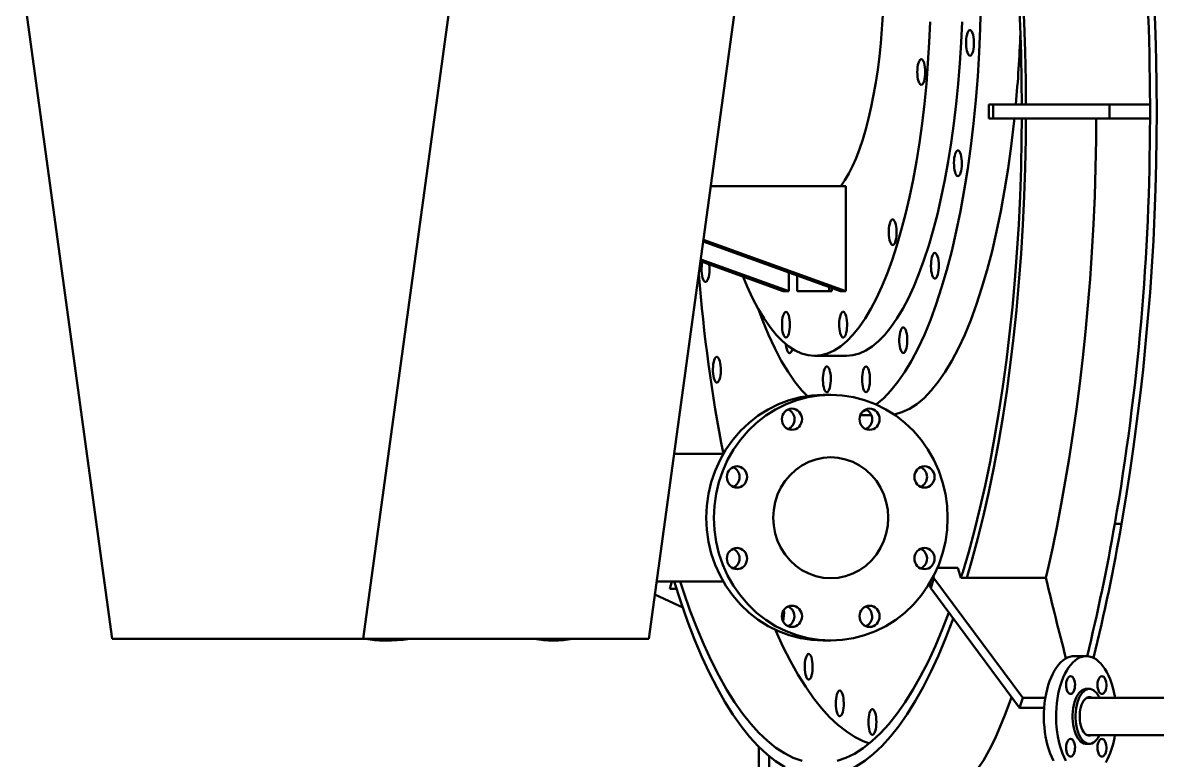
# Model space of a CAD drawing. Header units: inches. Extents: x 0 to 1408, y 0 to 1088.
# Drawn here: x 795.55 to 835.54, y 248.42 to 274.43 of the extents above; entities that cross this region are included whole.
import ezdxf

# ---------------------------------------------------------------- set-up
doc = ezdxf.new("R2010")
doc.units = ezdxf.units.IN
doc.header["$LTSCALE"] = 32
doc.header["$MEASUREMENT"] = 0
doc.linetypes.add('CENTER2', pattern=[1.125, 0.75, -0.125, 0.125, -0.125])
doc.layers.add('AM_0', color=7, linetype='Continuous', lineweight=50)
doc.layers.add('AM_6', color=140, linetype='Continuous', lineweight=35)

# ---------------------------------------------------------------- blocks, each defined once
blk = doc.blocks.new('A$C9d734190')
at = {"layer": 'AM_0'}
for p, q in [((-153.139, 46.304), (-149.987, 23.233)), ((-141.142, 23.233), (-137.99, 46.304)), ((-131.07, 23.233), (-127.907, 46.383)), ((-119.09, 41.579), (-119.09, 42.079)), ((-118.935, 42.079), (-119.09, 42.079)), ((-118.935, 41.579), (-118.935, 42.079)), ((-114.837, 42.079), (-118.935, 42.079)), ((-114.837, 41.579), (-114.837, 42.079)), ((-113.41, 42.079), (-114.837, 42.079)), ((-113.41, 41.829), (-113.41, 42.079)), ((-113.41, 41.579), (-113.41, 41.829)), ((-118.935, 41.579), (-119.09, 41.579)), ((-114.837, 41.579), (-118.935, 41.579)), ((-113.41, 41.579), (-114.837, 41.579)), ((-128.888, 39.198), (-124.126, 39.198)), ((-124.126, 35.497), (-124.126, 39.198)), ((-129.156, 37.241), (-124.32, 35.497)), ((-124.126, 35.497), (-129.147, 37.308)), ((-126.34, 35.497), (-129.251, 36.547)), ((-129.241, 36.614), (-126.145, 35.497)), ((-126.145, 35.497), (-126.145, 36.155)), ((-125.841, 36.046), (-125.841, 35.497)), ((-124.718, 35.497), (-124.718, 35.64)), ((-124.624, 35.497), (-124.624, 35.607)), ((-126.34, 35.497), (-126.145, 35.497)), ((-125.841, 35.497), (-124.624, 35.497)), ((-124.32, 35.497), (-124.126, 35.497)), ((-125.233, 33.214), (-124.109, 33.214)), ((-124.663, 31.836), (-124.93, 31.836)), ((-123.552, 31.236), (-123.395, 31.307)), ((-123.62, 31.127), (-123.236, 31.127)), ((-128.444, 29.755), (-130.179, 29.755)), ((-114.652, 27.291), (-114.415, 27.291)), ((-120.908, 25.736), (-120.182, 25.736)), ((-120.182, 25.736), (-120.073, 25.382)), ((-130.8, 25.255), (-130.685, 25.255)), ((-130.685, 25.255), (-130.793, 25.262)), ((-130.685, 25.255), (-128.444, 25.255)), ((-130.258, 25.255), (-130.336, 25.004)), ((-121.133, 25.027), (-121.184, 25.193)), ((-121.133, 25.027), (-121.024, 25.38)), ((-121.024, 25.38), (-121.043, 25.442)), ((-117.896, 21.151), (-121.024, 25.38)), ((-120.073, 25.382), (-117.082, 25.388)), ((-129.88, 24.34), (-130.856, 24.801)), ((-130.336, 25.004), (-130.1, 25.004)), ((-118.005, 20.797), (-121.133, 25.027)), ((-149.987, 23.233), (-141.142, 23.233)), ((-131.07, 23.233), (-141.142, 23.233)), ((-140.406, 23.174), (-140.138, 23.174)), ((-124.93, 23.174), (-124.663, 23.174)), ((-115.657, 22.625), (-116.09, 22.625)), ((-115.549, 21.469), (-115.657, 21.469)), ((-118.005, 20.797), (-117.896, 21.151)), ((-117.142, 20.797), (-118.005, 20.797)), ((-117.102, 21.151), (-117.896, 21.151)), ((-108.223, 21.157), (-115.636, 21.157)), ((-115.636, 19.842), (-108.223, 19.842)), ((-115.206, 19.815), (-115.193, 19.842)), ((-127.2, 4.5), (-127.2, 19.431)), ((-115.657, 19.531), (-115.549, 19.531)), ((-126.835, 4.5), (-126.835, 19.1))]:
    blk.add_line(p, q, dxfattribs=at)
at = {"layer": 'AM_0', "flags": 128}
for points in [[(-120.05, 58.275), (-120.013, 58.161), (-119.797, 57.429), (-119.59, 56.667), (-119.395, 55.877), (-119.21, 55.059), (-119.036, 54.216), (-118.877, 53.365), (-118.73, 52.492), (-118.594, 51.599), (-118.47, 50.689), (-118.357, 49.745), (-118.256, 48.785), (-118.169, 47.813), (-118.095, 46.829), (-118.034, 45.835), (-117.988, 44.851), (-117.955, 43.862), (-117.935, 42.87), (-117.93, 42.079)], [(-117.784, 42.079), (-117.789, 42.908), (-117.81, 43.94), (-117.845, 44.967), (-117.894, 45.989), (-117.957, 47.002), (-118.032, 47.988), (-118.12, 48.962), (-118.221, 49.923), (-118.335, 50.87), (-118.464, 51.816), (-118.605, 52.742), (-118.759, 53.648), (-118.925, 54.531), (-119.103, 55.39), (-119.289, 56.208), (-119.486, 56.999), (-119.693, 57.762), (-119.849, 58.291)], [(-123.073, 31.499), (-123.054, 31.512), (-122.796, 31.727), (-122.542, 31.989), (-122.294, 32.296), (-122.051, 32.648), (-121.814, 33.043), (-121.585, 33.48), (-121.364, 33.959), (-121.151, 34.477), (-120.948, 35.032), (-120.754, 35.624), (-120.572, 36.25), (-120.4, 36.908), (-120.24, 37.596), (-120.092, 38.312), (-119.957, 39.054), (-119.835, 39.819), (-119.726, 40.605), (-119.631, 41.41), (-119.55, 42.231), (-119.484, 43.065), (-119.432, 43.909), (-119.394, 44.762), (-119.372, 45.62)], [(-121.159, 44.996), (-121.191, 44.259), (-121.236, 43.529), (-121.293, 42.808), (-121.363, 42.099), (-121.445, 41.404), (-121.539, 40.725), (-121.644, 40.063), (-121.761, 39.422), (-121.889, 38.804), (-122.027, 38.209), (-122.176, 37.64), (-122.334, 37.1), (-122.501, 36.588), (-122.676, 36.108), (-122.86, 35.661), (-123.051, 35.247), (-123.249, 34.869), (-123.454, 34.527), (-123.664, 34.224), (-123.879, 33.958), (-124.098, 33.732), (-124.32, 33.546), (-124.546, 33.401), (-124.774, 33.297), (-125.003, 33.234), (-125.233, 33.214), (-125.463, 33.234), (-125.692, 33.297), (-125.919, 33.401), (-126.145, 33.546), (-126.368, 33.732), (-126.587, 33.958), (-126.802, 34.224), (-127.012, 34.527), (-127.216, 34.869), (-127.414, 35.247), (-127.605, 35.661), (-127.746, 36.004)], [(-124.109, 33.214), (-123.88, 33.234), (-123.65, 33.297), (-123.423, 33.401), (-123.197, 33.546), (-122.974, 33.732), (-122.755, 33.958), (-122.54, 34.224), (-122.33, 34.527), (-122.126, 34.869), (-121.928, 35.247), (-121.737, 35.661), (-121.553, 36.108), (-121.377, 36.588), (-121.21, 37.1), (-121.052, 37.64), (-120.904, 38.209), (-120.766, 38.804), (-120.638, 39.422), (-120.521, 40.063), (-120.415, 40.725), (-120.322, 41.404), (-120.24, 42.099), (-120.17, 42.808), (-120.112, 43.529), (-120.067, 44.259), (-120.035, 44.996)], [(-124.308, 39.198), (-124.167, 39.403), (-124.029, 39.638), (-123.897, 39.9), (-123.77, 40.188), (-123.649, 40.503), (-123.535, 40.842), (-123.427, 41.203), (-123.327, 41.586), (-123.234, 41.989), (-123.15, 42.411), (-123.074, 42.848), (-123.007, 43.301), (-122.949, 43.766), (-122.9, 44.243), (-122.861, 44.729), (-122.831, 45.221)], [(-119.797, 43.818), (-119.822, 43.854), (-119.844, 43.904), (-119.863, 43.968), (-119.878, 44.043), (-119.888, 44.126), (-119.893, 44.213), (-119.892, 44.302), (-119.887, 44.389), (-119.876, 44.47), (-119.86, 44.543), (-119.84, 44.604), (-119.817, 44.652), (-119.791, 44.684), (-119.764, 44.7), (-119.737, 44.698), (-119.71, 44.679), (-119.685, 44.644), (-119.663, 44.593), (-119.644, 44.529), (-119.629, 44.454), (-119.619, 44.372), (-119.614, 44.284), (-119.615, 44.196), (-119.62, 44.109), (-119.631, 44.027), (-119.647, 43.955), (-119.667, 43.893), (-119.69, 43.845), (-119.716, 43.813), (-119.743, 43.797), (-119.77, 43.799), (-119.797, 43.818)], [(-121.472, 42.768), (-121.445, 42.777), (-121.419, 42.802), (-121.394, 42.844), (-121.373, 42.9), (-121.356, 42.969), (-121.343, 43.047), (-121.335, 43.132), (-121.332, 43.221), (-121.335, 43.309), (-121.343, 43.394), (-121.356, 43.472), (-121.373, 43.541), (-121.394, 43.597), (-121.419, 43.639), (-121.445, 43.665), (-121.472, 43.673), (-121.5, 43.665), (-121.526, 43.639), (-121.55, 43.597), (-121.571, 43.541), (-121.589, 43.472), (-121.601, 43.394), (-121.609, 43.309), (-121.612, 43.221), (-121.609, 43.132), (-121.601, 43.047), (-121.589, 42.969), (-121.571, 42.9), (-121.55, 42.844), (-121.526, 42.802), (-121.5, 42.777), (-121.472, 42.768)], [(-122.443, 31.149), (-122.421, 31.151), (-122.155, 31.224), (-121.892, 31.344), (-121.631, 31.512), (-121.373, 31.727), (-121.119, 31.989), (-120.871, 32.296), (-120.628, 32.648), (-120.391, 33.043), (-120.162, 33.48), (-119.941, 33.959), (-119.728, 34.477), (-119.525, 35.032), (-119.332, 35.624), (-119.149, 36.25), (-118.977, 36.908), (-118.817, 37.596), (-118.669, 38.312), (-118.534, 39.054), (-118.412, 39.819), (-118.303, 40.605), (-118.208, 41.41), (-118.191, 41.579)], [(-117.93, 41.579), (-117.935, 40.862), (-117.956, 39.852), (-117.99, 38.845), (-118.038, 37.844), (-118.1, 36.851), (-118.173, 35.885), (-118.26, 34.93), (-118.359, 33.988), (-118.47, 33.061), (-118.596, 32.134), (-118.735, 31.226), (-118.886, 30.338), (-119.048, 29.473), (-119.223, 28.632), (-119.405, 27.83), (-119.597, 27.055), (-119.8, 26.308), (-120.013, 25.589), (-120.076, 25.393)], [(-119.872, 25.383), (-119.689, 26.002), (-119.478, 26.78), (-119.279, 27.586), (-119.09, 28.421), (-118.913, 29.281), (-118.751, 30.15), (-118.6, 31.04), (-118.462, 31.951), (-118.335, 32.88), (-118.22, 33.844), (-118.117, 34.823), (-118.028, 35.816), (-117.952, 36.82), (-117.891, 37.834), (-117.843, 38.838), (-117.809, 39.847), (-117.789, 40.86), (-117.784, 41.579)], [(-117.084, 25.388), (-116.982, 25.83), (-116.841, 26.471), (-116.688, 27.215), (-116.54, 27.985), (-116.397, 28.778), (-116.26, 29.593), (-116.127, 30.453), (-116.002, 31.334), (-115.885, 32.234), (-115.778, 33.15), (-115.683, 34.061), (-115.597, 34.986), (-115.522, 35.923), (-115.457, 36.87), (-115.402, 37.852), (-115.359, 38.843), (-115.329, 39.839), (-115.31, 40.838), (-115.306, 41.579)], [(-120.262, 39.636), (-120.283, 39.695), (-120.299, 39.766), (-120.311, 39.845), (-120.318, 39.931), (-120.32, 40.02), (-120.316, 40.108), (-120.307, 40.192), (-120.293, 40.268), (-120.275, 40.335), (-120.253, 40.388), (-120.228, 40.427), (-120.202, 40.449), (-120.174, 40.455), (-120.147, 40.442), (-120.121, 40.413), (-120.098, 40.368), (-120.077, 40.309), (-120.061, 40.239), (-120.049, 40.159), (-120.042, 40.073), (-120.04, 39.984), (-120.044, 39.896), (-120.053, 39.813), (-120.067, 39.736), (-120.085, 39.67), (-120.107, 39.616), (-120.131, 39.577), (-120.158, 39.555), (-120.185, 39.55), (-120.213, 39.562), (-120.238, 39.591), (-120.262, 39.636)], [(-122.55, 37.181), (-122.525, 37.144), (-122.498, 37.124), (-122.471, 37.121), (-122.444, 37.136), (-122.418, 37.167), (-122.395, 37.214), (-122.375, 37.274), (-122.359, 37.346), (-122.347, 37.427), (-122.341, 37.514), (-122.34, 37.602), (-122.345, 37.69), (-122.354, 37.773), (-122.369, 37.848), (-122.388, 37.913), (-122.41, 37.965), (-122.435, 38.002), (-122.462, 38.022), (-122.489, 38.025), (-122.516, 38.01), (-122.542, 37.979), (-122.565, 37.932), (-122.585, 37.871), (-122.601, 37.799), (-122.612, 37.718), (-122.619, 37.632), (-122.619, 37.543), (-122.615, 37.456), (-122.605, 37.373), (-122.591, 37.297), (-122.572, 37.232), (-122.55, 37.181)], [(-121.104, 36.124), (-121.118, 36.2), (-121.127, 36.284), (-121.131, 36.372), (-121.129, 36.461), (-121.122, 36.546), (-121.11, 36.626), (-121.094, 36.697), (-121.073, 36.756), (-121.049, 36.801), (-121.024, 36.83), (-120.996, 36.842), (-120.969, 36.837), (-120.943, 36.814), (-120.918, 36.776), (-120.896, 36.722), (-120.878, 36.656), (-120.864, 36.579), (-120.855, 36.495), (-120.851, 36.407), (-120.853, 36.319), (-120.86, 36.233), (-120.872, 36.153), (-120.888, 36.082), (-120.909, 36.023), (-120.932, 35.979), (-120.958, 35.949), (-120.985, 35.937), (-121.013, 35.943), (-121.039, 35.965), (-121.064, 36.004), (-121.086, 36.057), (-121.104, 36.124)], [(-128.945, 36.437), (-128.944, 36.426), (-128.937, 36.34), (-128.935, 36.251), (-128.939, 36.163), (-128.948, 36.079), (-128.962, 36.003), (-128.98, 35.937), (-129.002, 35.884), (-129.027, 35.845), (-129.054, 35.823), (-129.081, 35.818), (-129.108, 35.831), (-129.134, 35.86), (-129.158, 35.906), (-129.178, 35.965), (-129.195, 36.036), (-129.206, 36.116), (-129.213, 36.202), (-129.215, 36.29), (-129.211, 36.378), (-129.202, 36.462), (-129.19, 36.525)], [(-127.204, 34.849), (-127.068, 34.477), (-126.855, 33.959), (-126.634, 33.48), (-126.405, 33.043), (-126.168, 32.648), (-125.925, 32.296), (-125.676, 31.989), (-125.485, 31.791)], [(-126.38, 34.312), (-126.378, 34.224), (-126.37, 34.139), (-126.357, 34.061), (-126.339, 33.992), (-126.318, 33.936), (-126.294, 33.894), (-126.268, 33.868), (-126.24, 33.859), (-126.213, 33.868), (-126.187, 33.894), (-126.163, 33.936), (-126.141, 33.992), (-126.124, 34.061), (-126.111, 34.139), (-126.103, 34.224), (-126.1, 34.312), (-126.103, 34.4), (-126.111, 34.485), (-126.124, 34.564), (-126.141, 34.632), (-126.163, 34.689), (-126.187, 34.73), (-126.213, 34.756), (-126.24, 34.765), (-126.268, 34.756), (-126.294, 34.73), (-126.318, 34.689), (-126.339, 34.632), (-126.357, 34.564), (-126.37, 34.485), (-126.378, 34.4), (-126.38, 34.312)], [(-124.346, 34.086), (-124.33, 34.014), (-124.31, 33.953), (-124.287, 33.906), (-124.261, 33.875), (-124.234, 33.86), (-124.207, 33.863), (-124.18, 33.883), (-124.155, 33.92), (-124.133, 33.972), (-124.114, 34.037), (-124.1, 34.112), (-124.09, 34.195), (-124.085, 34.283), (-124.086, 34.371), (-124.093, 34.458), (-124.104, 34.539), (-124.12, 34.611), (-124.14, 34.671), (-124.163, 34.718), (-124.189, 34.749), (-124.216, 34.764), (-124.243, 34.761), (-124.27, 34.741), (-124.295, 34.704), (-124.317, 34.653), (-124.336, 34.588), (-124.351, 34.512), (-124.36, 34.429), (-124.365, 34.342), (-124.364, 34.253), (-124.358, 34.167), (-124.346, 34.086)], [(-122.24, 33.625), (-122.246, 33.712), (-122.247, 33.801), (-122.242, 33.888), (-122.232, 33.971), (-122.217, 34.045), (-122.198, 34.109), (-122.176, 34.16), (-122.15, 34.196), (-122.124, 34.215), (-122.096, 34.217), (-122.069, 34.201), (-122.044, 34.169), (-122.021, 34.121), (-122.001, 34.059), (-121.985, 33.986), (-121.974, 33.905), (-121.968, 33.818), (-121.968, 33.73), (-121.973, 33.642), (-121.983, 33.56), (-121.997, 33.485), (-122.016, 33.421), (-122.039, 33.37), (-122.064, 33.335), (-122.091, 33.316), (-122.118, 33.314), (-122.145, 33.329), (-122.171, 33.362), (-122.194, 33.41), (-122.214, 33.471), (-122.229, 33.544), (-122.24, 33.625)], [(-126.009, 33.459), (-126.017, 33.433), (-126.038, 33.379), (-126.063, 33.34), (-126.09, 33.318), (-126.117, 33.313), (-126.144, 33.325), (-126.17, 33.354), (-126.194, 33.399), (-126.214, 33.458), (-126.231, 33.529), (-126.243, 33.608), (-126.245, 33.629)], [(-128.746, 33.116), (-128.721, 33.153), (-128.694, 33.173), (-128.667, 33.176), (-128.64, 33.161), (-128.614, 33.13), (-128.591, 33.083), (-128.571, 33.022), (-128.555, 32.95), (-128.544, 32.869), (-128.537, 32.783), (-128.536, 32.694), (-128.541, 32.607), (-128.551, 32.524), (-128.565, 32.448), (-128.584, 32.383), (-128.606, 32.332), (-128.631, 32.295), (-128.658, 32.275), (-128.685, 32.272), (-128.712, 32.286), (-128.738, 32.318), (-128.761, 32.365), (-128.781, 32.425), (-128.797, 32.497), (-128.809, 32.578), (-128.815, 32.665), (-128.816, 32.753), (-128.811, 32.841), (-128.802, 32.924), (-128.787, 32.999), (-128.768, 33.064), (-128.746, 33.116)], [(-124.932, 32.525), (-124.921, 32.607), (-124.906, 32.679), (-124.886, 32.741), (-124.863, 32.789), (-124.837, 32.821), (-124.81, 32.837), (-124.783, 32.835), (-124.756, 32.816), (-124.731, 32.78), (-124.708, 32.73), (-124.689, 32.666), (-124.675, 32.591), (-124.665, 32.508), (-124.66, 32.421), (-124.66, 32.332), (-124.666, 32.245), (-124.677, 32.164), (-124.693, 32.091), (-124.713, 32.03), (-124.736, 31.982), (-124.761, 31.95), (-124.788, 31.934), (-124.816, 31.936), (-124.843, 31.955), (-124.868, 31.99), (-124.89, 32.041), (-124.909, 32.105), (-124.924, 32.18), (-124.934, 32.262), (-124.939, 32.35), (-124.938, 32.439), (-124.932, 32.525)], [(-123.559, 32.385), (-123.557, 32.474), (-123.549, 32.559), (-123.536, 32.637), (-123.518, 32.706), (-123.497, 32.762), (-123.473, 32.804), (-123.447, 32.829), (-123.419, 32.838), (-123.392, 32.829), (-123.366, 32.804), (-123.342, 32.762), (-123.321, 32.706), (-123.303, 32.637), (-123.29, 32.559), (-123.282, 32.474), (-123.28, 32.385), (-123.282, 32.297), (-123.29, 32.212), (-123.303, 32.134), (-123.321, 32.065), (-123.342, 32.009), (-123.366, 31.967), (-123.392, 31.941), (-123.419, 31.933), (-123.447, 31.941), (-123.473, 31.967), (-123.497, 32.009), (-123.518, 32.065), (-123.536, 32.134), (-123.549, 32.212), (-123.557, 32.297), (-123.559, 32.385)], [(-124.93, 31.836), (-125.334, 31.815), (-125.734, 31.752), (-126.126, 31.649), (-126.507, 31.506), (-126.872, 31.324), (-127.219, 31.106), (-127.543, 30.853), (-127.843, 30.567), (-128.114, 30.252), (-128.355, 29.911), (-128.563, 29.546), (-128.736, 29.162), (-128.872, 28.762), (-128.97, 28.35), (-129.029, 27.929), (-129.049, 27.505), (-129.029, 27.08), (-128.97, 26.66), (-128.872, 26.248), (-128.736, 25.848), (-128.563, 25.463), (-128.355, 25.099), (-128.114, 24.758), (-127.843, 24.443), (-127.543, 24.157), (-127.219, 23.904), (-126.872, 23.686), (-126.507, 23.504), (-126.126, 23.361), (-125.734, 23.257), (-125.334, 23.195), (-124.93, 23.174)], [(-120.544, 27.505), (-120.564, 27.08), (-120.623, 26.66), (-120.721, 26.248), (-120.857, 25.848), (-121.03, 25.463), (-121.238, 25.099), (-121.479, 24.758), (-121.75, 24.443), (-122.05, 24.157), (-122.374, 23.904), (-122.721, 23.686), (-123.087, 23.504), (-123.467, 23.361), (-123.859, 23.257), (-124.259, 23.195), (-124.663, 23.174), (-125.066, 23.195), (-125.466, 23.257), (-125.858, 23.361), (-126.239, 23.504), (-126.604, 23.686), (-126.951, 23.904), (-127.276, 24.157), (-127.575, 24.443), (-127.847, 24.758), (-128.087, 25.099), (-128.295, 25.463), (-128.468, 25.848), (-128.604, 26.248), (-128.702, 26.66), (-128.762, 27.08), (-128.781, 27.505), (-128.762, 27.929), (-128.702, 28.35), (-128.604, 28.762), (-128.468, 29.162), (-128.295, 29.546), (-128.087, 29.911), (-127.847, 30.252), (-127.575, 30.567), (-127.276, 30.853), (-126.951, 31.106), (-126.604, 31.324), (-126.239, 31.506), (-125.858, 31.649), (-125.466, 31.752), (-125.066, 31.815), (-124.663, 31.836), (-124.259, 31.815), (-123.859, 31.752), (-123.467, 31.649), (-123.087, 31.506), (-122.721, 31.324), (-122.374, 31.106), (-122.05, 30.853), (-121.75, 30.567), (-121.479, 30.252), (-121.238, 29.911), (-121.03, 29.546), (-120.857, 29.162), (-120.721, 28.762), (-120.623, 28.35), (-120.564, 27.929), (-120.544, 27.505)], [(-125.675, 30.979), (-125.682, 30.906), (-125.702, 30.835), (-125.735, 30.771), (-125.78, 30.714), (-125.833, 30.668), (-125.895, 30.633), (-125.962, 30.612), (-126.031, 30.605), (-126.1, 30.612), (-126.167, 30.633), (-126.229, 30.668), (-126.283, 30.714), (-126.327, 30.771), (-126.36, 30.835), (-126.38, 30.906), (-126.387, 30.979), (-126.38, 31.052), (-126.36, 31.122), (-126.327, 31.186), (-126.283, 31.243), (-126.229, 31.29), (-126.167, 31.324), (-126.1, 31.345), (-126.031, 31.353), (-125.962, 31.345), (-125.895, 31.324), (-125.833, 31.29), (-125.78, 31.243), (-125.735, 31.186), (-125.702, 31.122), (-125.682, 31.052), (-125.675, 30.979)], [(-123.043, 30.714), (-123.097, 30.668), (-123.158, 30.633), (-123.225, 30.612), (-123.294, 30.605), (-123.364, 30.612), (-123.43, 30.633), (-123.492, 30.668), (-123.546, 30.714), (-123.59, 30.771), (-123.623, 30.835), (-123.643, 30.906), (-123.65, 30.979), (-123.643, 31.052), (-123.623, 31.122), (-123.59, 31.186), (-123.546, 31.243), (-123.492, 31.29), (-123.43, 31.324), (-123.364, 31.345), (-123.294, 31.353), (-123.225, 31.345), (-123.158, 31.324), (-123.097, 31.29), (-123.043, 31.243), (-122.999, 31.186), (-122.966, 31.122), (-122.945, 31.052), (-122.939, 30.979), (-122.945, 30.906), (-122.966, 30.835), (-122.999, 30.771), (-123.043, 30.714)], [(-124.663, 29.637), (-124.398, 29.619), (-124.138, 29.564), (-123.887, 29.475), (-123.649, 29.351), (-123.428, 29.196), (-123.229, 29.012), (-123.054, 28.803), (-122.907, 28.571), (-122.789, 28.321), (-122.704, 28.057), (-122.652, 27.783), (-122.635, 27.505), (-122.652, 27.227), (-122.704, 26.953), (-122.789, 26.689), (-122.907, 26.439), (-123.054, 26.207), (-123.229, 25.997), (-123.428, 25.814), (-123.649, 25.659), (-123.887, 25.535), (-124.138, 25.446), (-124.398, 25.391), (-124.663, 25.373), (-124.927, 25.391), (-125.187, 25.446), (-125.439, 25.535), (-125.676, 25.659), (-125.897, 25.814), (-126.096, 25.997), (-126.271, 26.207), (-126.419, 26.439), (-126.536, 26.689), (-126.621, 26.953), (-126.673, 27.227), (-126.69, 27.505), (-126.673, 27.783), (-126.621, 28.057), (-126.536, 28.321), (-126.419, 28.571), (-126.271, 28.803), (-126.096, 29.012), (-125.897, 29.196), (-125.676, 29.351), (-125.439, 29.475), (-125.187, 29.564), (-124.927, 29.619), (-124.663, 29.637)], [(-127.715, 29.208), (-127.671, 29.152), (-127.638, 29.087), (-127.617, 29.017), (-127.611, 28.944), (-127.617, 28.871), (-127.638, 28.801), (-127.671, 28.736), (-127.715, 28.679), (-127.769, 28.633), (-127.83, 28.598), (-127.897, 28.577), (-127.966, 28.57), (-128.036, 28.577), (-128.102, 28.598), (-128.164, 28.633), (-128.218, 28.679), (-128.262, 28.736), (-128.295, 28.801), (-128.315, 28.871), (-128.322, 28.944), (-128.315, 29.017), (-128.295, 29.087), (-128.262, 29.152), (-128.218, 29.208), (-128.164, 29.255), (-128.102, 29.289), (-128.036, 29.311), (-127.966, 29.318), (-127.897, 29.311), (-127.83, 29.289), (-127.769, 29.255), (-127.715, 29.208)], [(-121.359, 28.57), (-121.428, 28.577), (-121.495, 28.598), (-121.557, 28.633), (-121.611, 28.679), (-121.655, 28.736), (-121.688, 28.801), (-121.708, 28.871), (-121.715, 28.944), (-121.708, 29.017), (-121.688, 29.087), (-121.655, 29.152), (-121.611, 29.208), (-121.557, 29.255), (-121.495, 29.289), (-121.428, 29.311), (-121.359, 29.318), (-121.29, 29.311), (-121.223, 29.289), (-121.161, 29.255), (-121.108, 29.208), (-121.063, 29.152), (-121.03, 29.087), (-121.01, 29.017), (-121.003, 28.944), (-121.01, 28.871), (-121.03, 28.801), (-121.063, 28.736), (-121.108, 28.679), (-121.161, 28.633), (-121.223, 28.598), (-121.29, 28.577), (-121.359, 28.57)], [(-127.966, 26.44), (-127.897, 26.433), (-127.83, 26.412), (-127.769, 26.377), (-127.715, 26.331), (-127.671, 26.274), (-127.638, 26.209), (-127.617, 26.139), (-127.611, 26.066), (-127.617, 25.993), (-127.638, 25.923), (-127.671, 25.858), (-127.715, 25.802), (-127.769, 25.755), (-127.83, 25.721), (-127.897, 25.699), (-127.966, 25.692), (-128.036, 25.699), (-128.102, 25.721), (-128.164, 25.755), (-128.218, 25.802), (-128.262, 25.858), (-128.295, 25.923), (-128.315, 25.993), (-128.322, 26.066), (-128.315, 26.139), (-128.295, 26.209), (-128.262, 26.274), (-128.218, 26.331), (-128.164, 26.377), (-128.102, 26.412), (-128.036, 26.433), (-127.966, 26.44)], [(-121.611, 25.802), (-121.655, 25.858), (-121.688, 25.923), (-121.708, 25.993), (-121.715, 26.066), (-121.708, 26.139), (-121.688, 26.209), (-121.655, 26.274), (-121.611, 26.331), (-121.557, 26.377), (-121.495, 26.412), (-121.428, 26.433), (-121.359, 26.44), (-121.29, 26.433), (-121.223, 26.412), (-121.161, 26.377), (-121.108, 26.331), (-121.063, 26.274), (-121.03, 26.209), (-121.01, 26.139), (-121.003, 26.066), (-121.01, 25.993), (-121.03, 25.923), (-121.063, 25.858), (-121.108, 25.802), (-121.161, 25.755), (-121.223, 25.721), (-121.29, 25.699), (-121.359, 25.692), (-121.428, 25.699), (-121.495, 25.721), (-121.557, 25.755), (-121.611, 25.802)], [(-130.181, 25.255), (-129.95, 24.541), (-129.71, 23.859), (-129.461, 23.213), (-129.203, 22.603), (-128.937, 22.03), (-128.669, 21.505), (-128.394, 21.017), (-128.112, 20.569), (-127.825, 20.16), (-127.527, 19.786), (-127.225, 19.454), (-126.918, 19.166), (-126.608, 18.921), (-126.294, 18.721), (-126.283, 18.716)], [(-120.496, 24.166), (-120.719, 23.588), (-120.971, 22.99), (-121.232, 22.429), (-121.495, 21.914), (-121.765, 21.437), (-122.04, 20.997), (-122.322, 20.597), (-122.614, 20.23), (-122.91, 19.905), (-123.211, 19.622), (-123.515, 19.383), (-123.822, 19.186), (-124.126, 19.037), (-124.431, 18.929)], [(-125.671, 18.933), (-125.982, 19.044), (-126.291, 19.199), (-126.598, 19.398), (-126.897, 19.636), (-127.192, 19.916), (-127.483, 20.236), (-127.769, 20.597), (-128.056, 21.005), (-128.336, 21.453), (-128.61, 21.941), (-128.878, 22.468), (-129.138, 23.032), (-129.385, 23.621), (-129.625, 24.245), (-129.856, 24.901), (-129.97, 25.255)], [(-126.283, 24.296), (-126.229, 24.342), (-126.167, 24.377), (-126.1, 24.398), (-126.031, 24.405), (-125.962, 24.398), (-125.895, 24.377), (-125.833, 24.342), (-125.78, 24.296), (-125.735, 24.239), (-125.702, 24.174), (-125.682, 24.104), (-125.675, 24.031), (-125.682, 23.958), (-125.702, 23.888), (-125.735, 23.823), (-125.78, 23.767), (-125.833, 23.72), (-125.895, 23.686), (-125.962, 23.664), (-126.031, 23.657), (-126.1, 23.664), (-126.167, 23.686), (-126.229, 23.72), (-126.283, 23.767), (-126.327, 23.823), (-126.36, 23.888), (-126.38, 23.958), (-126.387, 24.031), (-126.38, 24.104), (-126.36, 24.174), (-126.327, 24.239), (-126.283, 24.296)], [(-123.65, 24.031), (-123.643, 24.104), (-123.623, 24.174), (-123.59, 24.239), (-123.546, 24.296), (-123.492, 24.342), (-123.43, 24.377), (-123.364, 24.398), (-123.294, 24.405), (-123.225, 24.398), (-123.158, 24.377), (-123.097, 24.342), (-123.043, 24.296), (-122.999, 24.239), (-122.966, 24.174), (-122.945, 24.104), (-122.939, 24.031), (-122.945, 23.958), (-122.966, 23.888), (-122.999, 23.823), (-123.043, 23.767), (-123.097, 23.72), (-123.158, 23.686), (-123.225, 23.664), (-123.294, 23.657), (-123.364, 23.664), (-123.43, 23.686), (-123.492, 23.72), (-123.546, 23.767), (-123.59, 23.823), (-123.623, 23.888), (-123.643, 23.958), (-123.65, 24.031)], [(-125.178, 18.38), (-125.045, 18.371), (-124.726, 18.394), (-124.407, 18.462), (-124.09, 18.575), (-123.774, 18.734), (-123.461, 18.937), (-123.156, 19.18), (-122.855, 19.465), (-122.558, 19.792), (-122.266, 20.16), (-121.974, 20.577), (-121.687, 21.034), (-121.407, 21.532), (-121.134, 22.07), (-120.869, 22.645), (-120.616, 23.247), (-120.372, 23.883), (-120.345, 23.961)], [(-140.138, 23.174), (-139.734, 23.195), (-139.489, 23.233)], [(-123.302, 19.55), (-123.524, 19.629), (-123.825, 19.78), (-124.124, 19.975), (-124.415, 20.206), (-124.703, 20.479), (-124.986, 20.791), (-125.265, 21.142), (-125.545, 21.54), (-125.818, 21.977), (-126.085, 22.452), (-126.346, 22.965), (-126.599, 23.515), (-126.618, 23.559)], [(-125.571, 22.405), (-125.559, 22.485), (-125.543, 22.556), (-125.522, 22.615), (-125.499, 22.661), (-125.473, 22.69), (-125.446, 22.703), (-125.418, 22.698), (-125.392, 22.676), (-125.367, 22.637), (-125.345, 22.584), (-125.327, 22.518), (-125.313, 22.442), (-125.304, 22.358), (-125.3, 22.27), (-125.301, 22.181), (-125.308, 22.095), (-125.32, 22.015), (-125.336, 21.944), (-125.357, 21.885), (-125.38, 21.84), (-125.406, 21.81), (-125.433, 21.798), (-125.461, 21.803), (-125.487, 21.825), (-125.512, 21.863), (-125.534, 21.916), (-125.552, 21.983), (-125.566, 22.059), (-125.575, 22.143), (-125.579, 22.23), (-125.578, 22.319), (-125.571, 22.405)], [(-116.09, 22.625), (-116.154, 22.621), (-116.239, 22.604), (-116.324, 22.573), (-116.406, 22.529), (-116.487, 22.471), (-116.565, 22.401), (-116.64, 22.319), (-116.711, 22.224), (-116.779, 22.119), (-116.841, 22.003), (-116.9, 21.877), (-116.952, 21.742), (-116.999, 21.599), (-117.041, 21.449), (-117.076, 21.293), (-117.105, 21.132), (-117.127, 20.967), (-117.142, 20.799), (-117.151, 20.628), (-117.152, 20.457), (-117.147, 20.286), (-117.135, 20.117), (-117.116, 19.95), (-117.091, 19.787), (-117.059, 19.628), (-117.021, 19.475), (-116.977, 19.328), (-116.927, 19.189), (-116.871, 19.059), (-116.811, 18.938)], [(-114.647, 21.157), (-114.656, 21.213), (-114.688, 21.372), (-114.727, 21.525), (-114.771, 21.672), (-114.821, 21.811), (-114.876, 21.941), (-114.937, 22.062), (-115.002, 22.173), (-115.071, 22.273), (-115.145, 22.361), (-115.221, 22.438), (-115.3, 22.502), (-115.382, 22.553), (-115.466, 22.59), (-115.55, 22.614), (-115.636, 22.625), (-115.721, 22.621), (-115.806, 22.604), (-115.891, 22.573), (-115.973, 22.529), (-116.054, 22.471), (-116.132, 22.401), (-116.207, 22.319), (-116.278, 22.224), (-116.346, 22.119), (-116.408, 22.003), (-116.466, 21.877), (-116.519, 21.742), (-116.566, 21.599), (-116.608, 21.449), (-116.643, 21.293), (-116.672, 21.132), (-116.694, 20.967), (-116.709, 20.799), (-116.718, 20.628), (-116.719, 20.457), (-116.714, 20.286), (-116.702, 20.117), (-116.683, 19.95), (-116.658, 19.787), (-116.626, 19.628), (-116.588, 19.475), (-116.544, 19.328), (-116.494, 19.189), (-116.438, 19.059), (-116.378, 18.938)], [(-114.969, 18.881), (-114.906, 18.997)], [(-116.099, 21.384), (-116.078, 21.437), (-116.063, 21.497), (-116.055, 21.563), (-116.054, 21.63), (-116.06, 21.697), (-116.074, 21.759), (-116.093, 21.814), (-116.118, 21.859), (-116.148, 21.892), (-116.18, 21.912), (-116.214, 21.917), (-116.247, 21.908), (-116.279, 21.885), (-116.307, 21.848), (-116.331, 21.801), (-116.35, 21.744), (-116.361, 21.68), (-116.366, 21.613), (-116.363, 21.546), (-116.353, 21.481), (-116.337, 21.423), (-116.314, 21.372), (-116.287, 21.333), (-116.255, 21.306), (-116.222, 21.293), (-116.189, 21.295), (-116.156, 21.312), (-116.125, 21.342), (-116.099, 21.384)], [(-114.994, 21.384), (-114.973, 21.437), (-114.958, 21.497), (-114.95, 21.563), (-114.949, 21.63), (-114.955, 21.697), (-114.969, 21.759), (-114.988, 21.814), (-115.014, 21.859), (-115.043, 21.892), (-115.075, 21.912), (-115.109, 21.917), (-115.142, 21.908), (-115.174, 21.885), (-115.203, 21.848), (-115.227, 21.801), (-115.245, 21.744), (-115.256, 21.68), (-115.261, 21.613), (-115.258, 21.546), (-115.248, 21.481), (-115.232, 21.423), (-115.209, 21.372), (-115.182, 21.333), (-115.151, 21.306), (-115.117, 21.293), (-115.084, 21.295), (-115.051, 21.312), (-115.021, 21.342), (-114.994, 21.384)], [(-124.481, 21.038), (-124.474, 21.123), (-124.462, 21.203), (-124.445, 21.272), (-124.424, 21.33), (-124.4, 21.374), (-124.374, 21.401), (-124.347, 21.412), (-124.319, 21.405), (-124.293, 21.381), (-124.268, 21.341), (-124.247, 21.286), (-124.229, 21.219), (-124.215, 21.142), (-124.207, 21.057), (-124.204, 20.969), (-124.206, 20.881), (-124.213, 20.795), (-124.226, 20.716), (-124.242, 20.646), (-124.263, 20.588), (-124.287, 20.545), (-124.313, 20.517), (-124.34, 20.507), (-124.368, 20.513), (-124.394, 20.537), (-124.419, 20.577), (-124.44, 20.632), (-124.458, 20.7), (-124.472, 20.777), (-124.48, 20.861), (-124.483, 20.949), (-124.481, 21.038)], [(-115.657, 21.469), (-115.686, 21.467), (-115.744, 21.453), (-115.801, 21.425), (-115.856, 21.383), (-115.908, 21.329), (-115.956, 21.263), (-116, 21.185), (-116.038, 21.097), (-116.072, 21.001), (-116.099, 20.898), (-116.12, 20.788), (-116.134, 20.675), (-116.141, 20.558), (-116.141, 20.442), (-116.134, 20.325), (-116.12, 20.212), (-116.099, 20.102), (-116.072, 19.999), (-116.038, 19.903), (-116, 19.815), (-115.956, 19.737), (-115.908, 19.671), (-115.856, 19.617), (-115.801, 19.575), (-115.744, 19.547), (-115.686, 19.533), (-115.657, 19.531)], [(-115.193, 21.157), (-115.206, 21.185), (-115.25, 21.263), (-115.298, 21.329), (-115.35, 21.383), (-115.405, 21.425), (-115.462, 21.453), (-115.52, 21.467), (-115.578, 21.467), (-115.636, 21.453), (-115.693, 21.425), (-115.748, 21.383), (-115.8, 21.329), (-115.848, 21.263), (-115.891, 21.185), (-115.93, 21.097), (-115.963, 21.001), (-115.991, 20.898), (-116.011, 20.788), (-116.025, 20.675), (-116.032, 20.558), (-116.032, 20.442), (-116.025, 20.325), (-116.011, 20.212), (-115.991, 20.102), (-115.963, 19.999), (-115.93, 19.903), (-115.891, 19.815), (-115.848, 19.737), (-115.8, 19.671), (-115.748, 19.617), (-115.693, 19.575), (-115.636, 19.547), (-115.578, 19.533), (-115.52, 19.533), (-115.462, 19.547), (-115.405, 19.575), (-115.35, 19.617), (-115.298, 19.671), (-115.25, 19.737), (-115.206, 19.815)], [(-119.946, 18.329), (-119.895, 18.333), (-119.787, 18.374), (-119.671, 18.456), (-119.548, 18.58), (-119.417, 18.746), (-119.283, 18.946), (-119.144, 19.184), (-118.999, 19.461), (-118.848, 19.776), (-118.689, 20.139), (-118.525, 20.542), (-118.358, 20.984), (-118.288, 21.18)], [(-115.462, 19.842), (-115.477, 19.836), (-115.525, 19.822), (-115.573, 19.822), (-115.621, 19.836), (-115.668, 19.863), (-115.712, 19.903), (-115.753, 19.956), (-115.789, 20.019), (-115.821, 20.092), (-115.847, 20.174), (-115.867, 20.262), (-115.881, 20.355), (-115.888, 20.451), (-115.888, 20.549), (-115.881, 20.645), (-115.867, 20.738), (-115.847, 20.826), (-115.821, 20.908), (-115.789, 20.981)], [(-115.789, 20.981), (-115.753, 21.044), (-115.712, 21.097), (-115.668, 21.137), (-115.621, 21.164), (-115.573, 21.178), (-115.525, 21.178), (-115.477, 21.164), (-115.462, 21.157)], [(-123.335, 20.304), (-123.332, 20.392), (-123.324, 20.477), (-123.311, 20.555), (-123.294, 20.624), (-123.273, 20.68), (-123.248, 20.722), (-123.222, 20.748), (-123.195, 20.757), (-123.168, 20.748), (-123.141, 20.722), (-123.117, 20.68), (-123.096, 20.624), (-123.079, 20.555), (-123.066, 20.477), (-123.058, 20.392), (-123.055, 20.304), (-123.058, 20.216), (-123.066, 20.131), (-123.079, 20.052), (-123.096, 19.984), (-123.117, 19.927), (-123.141, 19.886), (-123.168, 19.86), (-123.195, 19.851), (-123.222, 19.86), (-123.248, 19.886), (-123.273, 19.927), (-123.294, 19.984), (-123.311, 20.052), (-123.324, 20.131), (-123.332, 20.216), (-123.335, 20.304)], [(-116.099, 19.174), (-116.078, 19.227), (-116.063, 19.287), (-116.055, 19.353), (-116.054, 19.421), (-116.06, 19.487), (-116.074, 19.549), (-116.093, 19.604), (-116.118, 19.649), (-116.148, 19.682), (-116.18, 19.702), (-116.214, 19.708), (-116.247, 19.698), (-116.279, 19.675), (-116.307, 19.639), (-116.331, 19.591), (-116.35, 19.534), (-116.361, 19.471), (-116.366, 19.404), (-116.363, 19.336), (-116.353, 19.272), (-116.337, 19.213), (-116.314, 19.163), (-116.287, 19.123), (-116.255, 19.096), (-116.222, 19.084), (-116.189, 19.086), (-116.156, 19.102), (-116.125, 19.132), (-116.099, 19.174)], [(-114.994, 19.174), (-114.973, 19.227), (-114.958, 19.287), (-114.95, 19.353), (-114.949, 19.421), (-114.955, 19.487), (-114.969, 19.549), (-114.988, 19.604), (-115.014, 19.649), (-115.043, 19.682), (-115.075, 19.702), (-115.109, 19.708), (-115.142, 19.698), (-115.174, 19.675), (-115.203, 19.639), (-115.227, 19.591), (-115.245, 19.534), (-115.256, 19.471), (-115.261, 19.404), (-115.258, 19.336), (-115.248, 19.272), (-115.232, 19.213), (-115.209, 19.163), (-115.182, 19.123), (-115.151, 19.096), (-115.117, 19.084), (-115.084, 19.086), (-115.051, 19.102), (-115.021, 19.132), (-114.994, 19.174)]]:
    blk.add_lwpolyline(points, dxfattribs=at)
at = {"layer": 'AM_0'}
for centre, radius, start, end in [((-198.017, 41.924), 84.607, 0.10463, 9.82873), ((-198.805, 41.829), 85.633, 350.22589, 9.77462), ((-158.646, 45.969), 40.69, 354.5132, 358.0551), ((-198.056, 41.737), 84.646, 350.17402, 359.89311), ((-72.96, 40.556), 56.529, 184.5261, 191.0154), ((-126.32, 30.979), 0.38, 294.1637, 65.8363), ((-123.583, 30.979), 0.38, 294.1637, 65.8363), ((-128.256, 28.944), 0.38, 294.1637, 65.8363), ((-121.648, 28.944), 0.38, 294.1637, 65.8363), ((-186.39, 39.806), 72.821, 346.3468, 350.10399), ((-184.247, 39.386), 70.872, 346.26599, 350.1743), ((-128.256, 26.066), 0.38, 294.1637, 65.8363), ((-121.597, 26.137), 0.294, 41.0977, 69.298), ((-121.65, 26.067), 0.381, 294.3284, 43.8558), ((-127.495, 24.132), 1.187, 346.3843, 5.9507), ((-126.324, 24.03), 0.382, 316.3682, 65.4476), ((-123.579, 24.036), 0.373, 359.2191, 66.0818), ((-123.561, 24.015), 0.356, 292.0141, 2.6851), ((-126.269, 23.96), 0.294, 290.702, 318.9023), ((-140.406, 26.647), 3.475, 259.242, 280.758), ((-134.433, 27.01), 3.838, 259.7634, 280.2366), ((-117.597, 20.285), 2.983, 334.4374, 351.4775)]:
    blk.add_arc(centre, radius, start, end, dxfattribs=at)
blk.add_ellipse((-0.525, 16.513), major_axis=(97.082, -97.082), ratio=0.726543, start_param=4.01004, end_param=4.033753, dxfattribs=at)

msp = doc.modelspace()

# ---------------------------------------------------------------- block references
at = {"layer": 'AM_6', "linetype": 'CENTER2'}
msp.add_blockref('A$C9d734190', (948.690018, 229.472002), dxfattribs=at)

doc.saveas('drawing.dxf')
